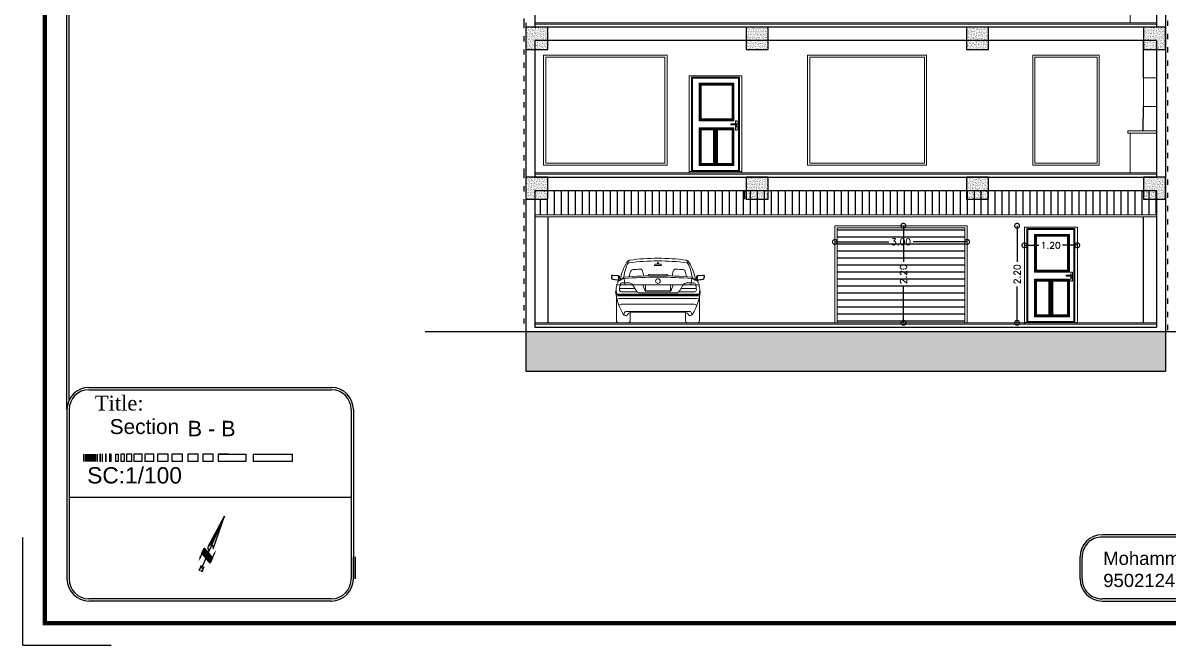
# Model space of a CAD drawing. Header units: metres. Extents: x -1655 to 449, y 40 to 361.
# Drawn here: x 276.13 to 302.12, y 40.48 to 54.58 of the extents above; entities that cross this region are included whole.
import ezdxf

# ---------------------------------------------------------------- set-up
doc = ezdxf.new("R2010")
doc.units = ezdxf.units.M
doc.header["$MEASUREMENT"] = 0
doc.linetypes.add('ACAD_ISO03W100', pattern=[30, 12, -18])
for name, color, linetype in [('2', 2, 'Continuous'), ('A-WALL', 7, 'Continuous'), ('rigidity', 3, 'Continuous')]:
    doc.layers.add(name, color=color, linetype=linetype)
doc.layers.add('Layer4', color=252, linetype='Continuous', lineweight=25)
doc.layers.add('Layer5', color=31, linetype='Continuous', lineweight=9)
doc.styles.add('DIMPLAN', font='romanc.shx', dxfattribs={"height": 0.15})
doc.styles.get("Standard").update_dxf_attribs({"font": 'arial.ttf'})
doc.dimstyles.new('DIMPLAN', dxfattribs={"dimtxt": 0.009, "dimasz": 0.219, "dimexe": 0.2, "dimexo": 0.2, "dimgap": 0.05, "dimtad": 0, "dimzin": 0, "dimdsep": 46, "dimtxsty": 'DIMPLAN', "dimblk1": 'DOTSMALL', "dimblk2": 'DOTSMALL', "dimsah": 1, "dimcen": 0, "dimse1": 1, "dimse2": 1, "dimclrd": 1, "dimclre": 1, "dimclrt": 2, "dimadec": 0, "dimazin": 0, "dimtfac": 0.909091, "dimtofl": 0, "dimtmove": 1, "dimatfit": 3, "dimldrblk": 'DOTSMALL', "dimfxl": 0.2, "dimtolj": 1, "dimtzin": 0, "dimarcsym": 0})

# ---------------------------------------------------------------- blocks, each defined once
blk = doc.blocks.new('wq')
at = {"layer": '2', "ltscale": 0.1}
for points in [[(2621.057, 1874.19, 1), (2621.103, 1874.19, 1)], [(2621.03, 1874.024, 1), (2620.963, 1874.024, 1)], [(2621.197, 1874.024, 1), (2621.129, 1874.024, 1)]]:
    blk.add_hatch(color=256, dxfattribs=at).paths.add_polyline_path(points)
at = {"color": 2}
for p, q in [((2620.912, 1875.476), (2621.08, 1877.492)), ((2621.032, 1876.919), (2621.005, 1875.628)), ((2621.036, 1875.638), (2621.056, 1877.207)), ((2621.08, 1877.492), (2621.055, 1875.644)), ((2621.248, 1875.476), (2621.08, 1877.492)), ((2620.966, 1875.6), (2620.977, 1876.265)), ((2620.945, 1875.879), (2620.945, 1875.56))]:
    blk.add_line(p, q, dxfattribs=at)
at = {"color": 3}
for p, q in [((2620.996, 1874.024), (2620.996, 1874.314)), ((2621.163, 1874.024), (2621.163, 1874.314))]:
    blk.add_line(p, q, dxfattribs=at)
at = {"color": 2}
blk.add_arc((2621.08, 1875.476), 0.168, 0, 270, dxfattribs=at)
at = {"layer": '2', "ltscale": 0.1}
blk.add_line((2621.08, 1874.19), (2621.08, 1877.492), dxfattribs=at)
at = {"layer": '2', "color": 4, "ltscale": 0.1}
for p, q in [((2620.744, 1875.308), (2621.416, 1874.972)), ((2620.744, 1874.972), (2620.744, 1875.308)), ((2620.795, 1875.282), (2620.744, 1875.231)), ((2620.81, 1875.274), (2620.744, 1875.208)), ((2620.826, 1875.266), (2620.744, 1875.184)), ((2620.842, 1875.259), (2620.744, 1875.16)), ((2620.858, 1875.251), (2620.744, 1875.136)), ((2620.874, 1875.243), (2620.744, 1875.113)), ((2620.89, 1875.235), (2620.744, 1875.089)), ((2620.905, 1875.227), (2620.744, 1875.065)), ((2620.921, 1875.219), (2620.744, 1875.041)), ((2620.937, 1875.211), (2620.744, 1875.018)), ((2620.953, 1875.203), (2620.744, 1874.994)), ((2621.416, 1874.636), (2620.744, 1874.972)), ((2620.744, 1874.972), (2620.744, 1874.636)), ((2620.969, 1875.195), (2620.745, 1874.971)), ((2620.985, 1875.187), (2620.761, 1874.963)), ((2621.001, 1875.179), (2620.777, 1874.955)), ((2621.016, 1875.171), (2620.792, 1874.947)), ((2621.032, 1875.164), (2620.808, 1874.94)), ((2621.048, 1875.156), (2620.824, 1874.932)), ((2621.064, 1875.148), (2620.84, 1874.924)), ((2621.08, 1875.14), (2620.856, 1874.916)), ((2621.096, 1875.132), (2620.872, 1874.908)), ((2621.111, 1875.124), (2620.887, 1874.9)), ((2621.127, 1875.116), (2620.903, 1874.892)), ((2621.143, 1875.108), (2620.919, 1874.884)), ((2621.159, 1875.1), (2620.935, 1874.876)), ((2621.175, 1875.092), (2620.951, 1874.868)), ((2621.191, 1875.084), (2620.967, 1874.86)), ((2621.206, 1875.076), (2620.982, 1874.852)), ((2621.222, 1875.068), (2620.998, 1874.844)), ((2621.238, 1875.061), (2621.014, 1874.837)), ((2621.254, 1875.053), (2621.03, 1874.829)), ((2621.27, 1875.045), (2621.046, 1874.821)), ((2621.286, 1875.037), (2621.062, 1874.813)), ((2621.301, 1875.029), (2621.077, 1874.805)), ((2621.08, 1875.14), (2621.08, 1875.14)), ((2621.08, 1875.14), (2621.08, 1874.804)), ((2621.317, 1875.021), (2621.093, 1874.797)), ((2621.333, 1875.013), (2621.109, 1874.789)), ((2621.349, 1875.005), (2621.125, 1874.781)), ((2621.365, 1874.997), (2621.141, 1874.773)), ((2621.381, 1874.989), (2621.157, 1874.765)), ((2621.397, 1874.981), (2621.173, 1874.757)), ((2621.412, 1874.973), (2621.188, 1874.749)), ((2621.416, 1874.953), (2621.204, 1874.742)), ((2621.416, 1874.929), (2621.22, 1874.734)), ((2621.416, 1874.905), (2621.236, 1874.726)), ((2621.416, 1874.882), (2621.252, 1874.718)), ((2621.416, 1874.858), (2621.268, 1874.71)), ((2621.416, 1874.834), (2621.283, 1874.702)), ((2621.416, 1874.972), (2621.416, 1875.308)), ((2621.416, 1874.972), (2621.416, 1874.636)), ((2621.416, 1874.81), (2621.299, 1874.694)), ((2621.416, 1874.787), (2621.315, 1874.686)), ((2621.416, 1874.763), (2621.331, 1874.678)), ((2621.416, 1874.739), (2621.347, 1874.67)), ((2621.416, 1874.715), (2621.363, 1874.662)), ((2621.416, 1874.692), (2621.378, 1874.654)), ((2621.416, 1874.668), (2621.394, 1874.647)), ((2621.416, 1874.644), (2621.41, 1874.639))]:
    blk.add_line(p, q, dxfattribs=at)
at = {"layer": '2', "color": 2, "ltscale": 0.1}
for p, q in [((2620.747, 1875.306), (2620.744, 1875.303)), ((2620.763, 1875.298), (2620.744, 1875.279)), ((2620.779, 1875.29), (2620.744, 1875.255))]:
    blk.add_line(p, q, dxfattribs=at)
at = {"layer": '2', "ltscale": 0.1}
for centre, radius in [((2621.08, 1874.19), 0.0231), ((2620.996, 1874.024), 0.0339), ((2621.163, 1874.024), 0.0339)]:
    blk.add_circle(centre, radius, dxfattribs=at)
at = {"layer": '2', "color": 4, "ltscale": 0.1}
for points in [[(2621.365, 1875.173), (2621.466, 1875.173), (2621.416, 1875.476)], [(2620.794, 1874.77), (2620.693, 1874.77), (2620.744, 1874.468)]]:
    blk.add_solid(points, dxfattribs=at)
blk = doc.blocks.new('kadr behi')
at = {"layer": 'Layer4'}
h = blk.add_hatch(dxfattribs=at)
h.set_pattern_fill('ANSI31', color=256, scale=0.003057, style=0)
h.set_pattern_definition([(45, (4632.100107, 792.904736), (-0.00686302831, 0.00686302831), [])])
h.paths.add_polyline_path([(5022.921, 1987.098), (5022.926, 1987.098), (5022.926, 1987.262), (5022.921, 1987.262)])
for p, q in [((5022.237, 1988.273), (5022.237, 2011.131)), ((5022.287, 1988.491), (5022.287, 2011.131)), ((5022.737, 1988.773), (5028.237, 1988.773)), ((5022.737, 1988.723), (5028.237, 1988.723)), ((5022.237, 1988.273), (5022.237, 1984.431)), ((5022.287, 1988.273), (5022.287, 1984.431)), ((5028.687, 1988.273), (5028.687, 1984.431)), ((5028.737, 1988.273), (5028.737, 1984.431)), ((5022.614, 1987.262), (5022.614, 1987.098)), ((5022.653, 1987.262), (5022.653, 1987.098)), ((5022.677, 1987.262), (5022.677, 1987.098)), ((5022.696, 1987.262), (5022.696, 1987.098)), ((5022.709, 1987.262), (5022.709, 1987.098)), ((5022.718, 1987.26), (5022.718, 1987.096)), ((5022.726, 1987.262), (5022.726, 1987.098)), ((5022.73, 1987.262), (5022.73, 1987.098)), ((5022.736, 1987.262), (5022.736, 1987.098)), ((5022.74, 1987.262), (5022.74, 1987.098)), ((5022.744, 1987.262), (5022.744, 1987.098)), ((5022.747, 1987.262), (5022.747, 1987.098)), ((5022.749, 1987.262), (5022.749, 1987.098)), ((5022.751, 1987.262), (5022.751, 1987.098)), ((5022.753, 1987.262), (5022.753, 1987.098)), ((5022.755, 1987.262), (5022.755, 1987.098)), ((5022.756, 1987.262), (5022.756, 1987.098)), ((5022.757, 1987.262), (5022.757, 1987.098)), ((5022.758, 1987.262), (5022.758, 1987.098)), ((5022.76, 1987.262), (5022.76, 1987.098)), ((5022.761, 1987.262), (5022.761, 1987.098)), ((5022.763, 1987.262), (5022.763, 1987.098)), ((5022.764, 1987.262), (5022.764, 1987.098)), ((5022.766, 1987.262), (5022.766, 1987.098)), ((5022.768, 1987.262), (5022.768, 1987.098)), ((5022.769, 1987.262), (5022.769, 1987.098)), ((5022.771, 1987.262), (5022.771, 1987.098)), ((5022.772, 1987.262), (5022.772, 1987.098)), ((5022.774, 1987.262), (5022.774, 1987.098)), ((5022.774, 1987.262), (5022.774, 1987.098)), ((5022.776, 1987.262), (5022.776, 1987.098)), ((5022.777, 1987.262), (5022.777, 1987.098)), ((5022.779, 1987.262), (5022.779, 1987.098)), ((5022.782, 1987.262), (5022.782, 1987.098)), ((5022.784, 1987.262), (5022.784, 1987.098)), ((5022.787, 1987.262), (5022.787, 1987.098)), ((5022.791, 1987.262), (5022.791, 1987.098)), ((5022.795, 1987.262), (5022.795, 1987.098)), ((5022.802, 1987.262), (5022.802, 1987.098)), ((5022.811, 1987.262), (5022.811, 1987.098)), ((5022.819, 1987.262), (5022.819, 1987.098)), ((5022.829, 1987.262), (5022.829, 1987.098)), ((5022.846, 1987.262), (5022.846, 1987.098)), ((5022.859, 1987.262), (5022.859, 1987.098)), ((5022.878, 1987.262), (5022.878, 1987.098)), ((5022.926, 1987.262), (5022.926, 1987.098)), ((5022.995, 1987.098), (5022.984, 1987.098)), ((5023.044, 1987.098), (5023.033, 1987.098)), ((5023.13, 1987.098), (5023.114, 1987.098)), ((5023.241, 1987.098), (5023.205, 1987.098)), ((5023.399, 1987.098), (5023.346, 1987.098)), ((5023.54, 1987.098), (5023.458, 1987.098)), ((5023.707, 1987.098), (5023.59, 1987.098)), ((5023.941, 1987.098), (5023.758, 1987.098)), ((5024.206, 1987.098), (5024.002, 1987.098)), ((5024.532, 1987.098), (5024.295, 1987.098)), ((5024.856, 1987.098), (5024.62, 1987.098)), ((5025.218, 1987.098), (5024.982, 1987.098)), ((5025.558, 1987.098), (5025.321, 1987.098)), ((5025.558, 1987.098), (5025.558, 1987.262)), ((5025.668, 1987.262), (5026.294, 1987.262)), ((5026.294, 1987.098), (5025.668, 1987.098)), ((5026.202, 1987.262), (5026.294, 1987.262)), ((5026.294, 1987.262), (5026.294, 1987.098)), ((5026.459, 1987.262), (5027.353, 1987.262)), ((5026.459, 1987.262), (5027.353, 1987.262)), ((5026.459, 1987.262), (5026.459, 1987.098)), ((5027.353, 1987.098), (5026.459, 1987.098)), ((5027.353, 1987.098), (5027.353, 1987.262)), ((5028.687, 1986.282), (5022.287, 1986.282)), ((5021.237, 1982.931), (5021.237, 1985.369)), ((5049.728, 1985.431), (5045.727, 1985.431)), ((5049.741, 1985.381), (5045.727, 1985.381)), ((5028.737, 1984.431), (5028.737, 1984.931)), ((5028.787, 1984.431), (5028.787, 1984.931)), ((5045.227, 1984.431), (5045.227, 1984.931)), ((5045.277, 1984.441), (5045.277, 1984.921)), ((5028.237, 1983.981), (5022.737, 1983.981)), ((5049.741, 1983.981), (5045.727, 1983.981)), ((5028.237, 1983.931), (5022.737, 1983.931)), ((5045.727, 1983.931), (5050.499, 1983.931)), ((5021.237, 1982.931), (5023.237, 1982.931))]:
    blk.add_line(p, q, dxfattribs=at)
at = {"layer": 'Layer4', "const_width": 0.1}
blk.add_lwpolyline([(5021.737, 2012.131), (5062.737, 2012.131), (5062.737, 1983.431), (5021.737, 1983.431)], close=True, dxfattribs=at)
at = {"layer": 'Layer4'}
blk.add_lwpolyline([(5022.926, 1987.262), (5022.921, 1987.262), (5022.921, 1987.098), (5022.926, 1987.098)], close=True, dxfattribs=at)
for points in [[(5022.995, 1987.098), (5022.995, 1987.262), (5022.984, 1987.262), (5022.984, 1987.098)], [(5023.044, 1987.098), (5023.044, 1987.262), (5023.033, 1987.262), (5023.033, 1987.098)], [(5023.13, 1987.098), (5023.13, 1987.262), (5023.114, 1987.262), (5023.114, 1987.098)], [(5023.241, 1987.098), (5023.241, 1987.262), (5023.205, 1987.262), (5023.205, 1987.098)], [(5023.346, 1987.098), (5023.346, 1987.262), (5023.399, 1987.262), (5023.399, 1987.098)], [(5023.54, 1987.098), (5023.54, 1987.262), (5023.458, 1987.262), (5023.458, 1987.098)], [(5023.707, 1987.098), (5023.707, 1987.262), (5023.59, 1987.262), (5023.59, 1987.098)], [(5023.941, 1987.098), (5023.941, 1987.262), (5023.758, 1987.262), (5023.758, 1987.098)], [(5024.206, 1987.098), (5024.206, 1987.262), (5024.002, 1987.262), (5024.002, 1987.098)], [(5024.532, 1987.098), (5024.532, 1987.262), (5024.295, 1987.262), (5024.295, 1987.098)], [(5024.856, 1987.098), (5024.856, 1987.262), (5024.62, 1987.262), (5024.62, 1987.098)], [(5025.218, 1987.098), (5025.218, 1987.262), (5024.982, 1987.262), (5024.982, 1987.098)], [(5025.558, 1987.262), (5025.321, 1987.262), (5025.321, 1987.098)], [(5025.904, 1987.262), (5025.668, 1987.262), (5025.668, 1987.098)]]:
    blk.add_lwpolyline(points, dxfattribs=at)
for centre, radius, start, end in [((5022.737, 1988.273), 0.5, 90, 180), ((5022.737, 1988.273), 0.45, 90, 180), ((5028.237, 1988.273), 0.5, 0, 90), ((5028.237, 1988.273), 0.45, 0, 90), ((5028.237, 1988.273), 0.45, 0, 90), ((5045.727, 1984.931), 0.5, 90, 180), ((5045.72, 1984.938), 0.443, 89.1099, 182.1493), ((5022.737, 1984.431), 0.5, 180, 270), ((5022.737, 1984.431), 0.45, 180, 270), ((5028.237, 1984.431), 0.5, 270, 0), ((5028.237, 1984.431), 0.45, 270, 0), ((5045.727, 1984.431), 0.5, 180, 270), ((5045.72, 1984.425), 0.443, 177.8507, 270.8901)]:
    blk.add_arc(centre, radius, start, end, dxfattribs=at)
at = {"xscale": 0.3868790831738694, "yscale": 0.3868790831738694, "zscale": 0.3868790831738694, "rotation": 336.4714519513668}
blk.add_blockref('wq', (3806.106, 1724.692), dxfattribs=at)
at = {"insert": (5045.754, 1985.048), "char_height": 0.3, "width": 5.8672, "attachment_point": 1}
blk.add_mtext('Mohammad Barzegar\\P950212402', dxfattribs=at)
at = {"layer": 'Layer4'}
blk.add_text('SC:1/100', height=0.3691, dxfattribs=at).set_placement((5022.696, 1986.597))
at = {"layer": 'Layer4', "insert": (5022.869, 1988.589), "char_height": 0.33835, "width": 11.58883, "attachment_point": 1}
blk.add_mtext('\\pxql;{\\fTimes New Roman|b0|i0|c0|p18;Title:}', dxfattribs=at)
blk = doc.blocks.new('500')
at = {"layer": 'A-WALL', "ltscale": 0.1}
h = blk.add_hatch(dxfattribs=at)
h.set_pattern_fill('AR-SAND', color=251, scale=0.001, angle=45)
h.set_pattern_definition([(82.5, (2066.168173, -109.763723), (-0.03573813487, 0.0334753489), [0, -0.038608, 0, -0.04318, 0, -0.041275]), (52.5, (2066.168173, -109.76372), (-0.0189010928, 0.0824732851), [0, -0.020828, 0, -0.034798, 0, -0.013335]), (12.5, (2066.14608, -109.785815), (0.0558299826, 0.0560332312), [0, -0.0127, 0, -0.04572, 0, -0.05969]), (2.5, (2066.14608, -109.785815), (0.0382281109, 0.0697550782), [0, -0.00635, 0, -0.029972, 0, -0.03429])])
h.paths.add_polyline_path([(6632.69, 1779.943), (6632.19, 1779.943), (6632.19, 1779.443), (6632.69, 1779.443)])
at = {"ltscale": 0.1}
blk.add_lwpolyline([(6632.19, 1779.943), (6632.69, 1779.943), (6632.69, 1779.443), (6632.19, 1779.443), (6632.19, 1779.943)], dxfattribs=at)
blk = doc.blocks.new('ACAR')
for p, q in [((-0.072, 1.086), (-0.077, 1.071)), ((-0.068, 1.059), (0, 1.059)), ((-0.021, 1.093), (-0.067, 1.09)), ((-0.007, 1.127), (-0.009, 1.104)), ((0.068, 1.059), (0, 1.059)), ((0.007, 1.127), (0.009, 1.104)), ((0.021, 1.093), (0.067, 1.09)), ((0.072, 1.086), (0.077, 1.071)), ((-1.047, 0.812), (-1.042, 0.773)), ((-0.909, 0.827), (-1.026, 0.834)), ((-0.892, 0.752), (-0.895, 0.813)), ((-0.776, 0.794), (-0.767, 0.767)), ((-0.774, 0.803), (-0.772, 0.802)), ((-0.323, 0.823), (-0.349, 0.938)), ((-0.209, 0.849), (-0.222, 0.826)), ((0, 0.867), (-0.193, 0.86)), ((0, 0.867), (0.193, 0.86)), ((0.209, 0.849), (0.222, 0.826)), ((0.323, 0.823), (0.349, 0.938)), ((0.776, 0.794), (0.767, 0.767)), ((0.774, 0.803), (0.772, 0.802)), ((0.892, 0.752), (0.895, 0.813)), ((0.909, 0.827), (1.026, 0.834)), ((1.047, 0.812), (1.042, 0.773)), ((-1.026, 0.755), (-0.909, 0.737)), ((-0.933, 0.616), (-0.937, 0.616)), ((-0.521, 0.537), (-0.872, 0.537)), ((0, 0.62), (-0.857, 0.62)), ((-0.674, 0.671), (-0.813, 0.671)), ((-0.767, 0.767), (-0.749, 0.62)), ((-0.496, 0.496), (-0.568, 0.612)), ((-0.299, 0.492), (-0.345, 0.62)), ((-0.285, 0.502), (-0.285, 0.62)), ((0, 0.62), (0.857, 0.62)), ((0.285, 0.502), (0.285, 0.62)), ((0.299, 0.492), (0.345, 0.62)), ((0.496, 0.496), (0.568, 0.612)), ((0.521, 0.537), (0.872, 0.537)), ((0.674, 0.671), (0.813, 0.671)), ((0.767, 0.767), (0.749, 0.62)), ((1.026, 0.755), (0.909, 0.737)), ((0.933, 0.616), (0.937, 0.616)), ((-0.92, 0.407), (-0.952, 0.401)), ((-0.896, 0.395), (-0.949, 0.385)), ((-0.902, 0.375), (-0.945, 0.366)), ((-0.941, -0.187), (-0.941, 0.346)), ((-0.879, 0.312), (-0.93, 0.299)), ((0, 0.408), (-0.909, 0.408)), ((0, 0.395), (-0.896, 0.395)), ((0, 0.376), (-0.889, 0.376)), ((0, 0.314), (-0.863, 0.314)), ((-0.474, 0.465), (-0.829, 0.465)), ((0, 0.439), (-0.409, 0.439)), ((0, 0.489), (-0.272, 0.489)), ((0, 0.476), (-0.271, 0.476)), ((0, 0.489), (0.272, 0.489)), ((0, 0.476), (0.271, 0.476)), ((0, 0.439), (0.409, 0.439)), ((0, 0.408), (0.909, 0.408)), ((0, 0.395), (0.896, 0.395)), ((0, 0.376), (0.889, 0.376)), ((0, 0.314), (0.863, 0.314)), ((0.474, 0.465), (0.829, 0.465)), ((0.879, 0.312), (0.93, 0.299)), ((0.896, 0.395), (0.949, 0.385)), ((0.902, 0.375), (0.945, 0.366)), ((0.92, 0.407), (0.952, 0.401)), ((0.941, -0.187), (0.941, 0.346)), ((-0.825, 0.184), (-0.886, 0.161)), ((0, 0.188), (-0.802, 0.188)), ((0, 0.018), (-0.728, 0.018)), ((0, 0), (-0.611, 0)), ((0, 0.188), (0.802, 0.188)), ((0, 0.018), (0.728, 0.018)), ((0, 0), (0.611, 0)), ((0.825, 0.184), (0.886, 0.161)), ((-0.891, -0.238), (-0.677, -0.238)), ((-0.777, -0.054), (-0.757, -0.002)), ((-0.627, -0.187), (-0.627, -0.002)), ((0.627, -0.187), (0.627, -0.002)), ((0.891, -0.238), (0.677, -0.238)), ((0.777, -0.054), (0.757, -0.002))]:
    blk.add_line(p, q)
for points in [[(-0.902, 0.837), (-1.025, 0.844, 0.464713), (-1.057, 0.811), (-1.052, 0.772, 0.336914), (-1.027, 0.746), (-0.881, 0.722)], [(0.902, 0.837), (1.025, 0.844, -0.464713), (1.057, 0.811), (1.052, 0.772, -0.336914), (1.027, 0.746), (0.881, 0.722)]]:
    blk.add_lwpolyline(points, format="xyb")
for centre, radius, start, end in [((0.25, 0.547), 1.122, 148.2567, 170.3602), ((0.532, 0.586), 1.325, 153.1256, 170.9416), ((-0.598, 1.07), 0.125, 114.2727, 147.9429), ((-0.646, 1.069), 0.0517, 95.3452, 165.4082), ((-0.616, 1.059), 0.125, 98.2803, 107.1446), ((-0.052, -2.876), 4.041, 89.2666, 98.5259), ((-0.052, -2.816), 4.041, 89.2666, 98.2803), ((-0.068, 1.068), 0.00941, 162.4632, 270), ((-0.066, 1.084), 0.00627, 100.9466, 162.4632), ((-0.021, 1.105), 0.0125, 272.7001, 355.9646), ((0, 1.127), 0.00717, 90, 178.4777), ((0.052, -2.816), 4.041, 81.7197, 90.7334), ((0.052, -2.876), 4.041, 81.4741, 90.7334), ((0, 1.127), 0.00717, 1.5223, 90), ((0.021, 1.105), 0.0125, 184.0354, 267.2999), ((0.066, 1.084), 0.00627, 17.5368, 79.0534), ((0.068, 1.068), 0.00941, 270, 17.5368), ((0.616, 1.059), 0.125, 72.8554, 81.7197), ((-0.532, 0.586), 1.325, 9.0584, 26.8744), ((0.598, 1.07), 0.125, 32.0571, 65.7273), ((0.646, 1.069), 0.0517, 14.5918, 84.6548), ((-0.272, 0.538), 1.145, 9.8678, 31.5153), ((-1.027, 0.814), 0.02, 86.8302, 186.4624), ((-0.91, 0.812), 0.015, 2.571, 86.4627), ((-0.904, 0.807), 0.03, 357.8689, 86.4627), ((-1.028, 1.064), 0.372, 297.4849, 311.7816), ((-0.788, 0.796), 0.0125, 311.7816, 350.2116), ((-0.009, -8.903), 9.7, 89.9496, 94.5292), ((-0.764, 0.811), 0.0125, 231.1355, 274.4634), ((-0.009, -8.872), 9.7, 89.9496, 94.4634), ((0.481, 0.599), 1.148, 163.0809, 169.5558), ((-0.569, 0.919), 0.0502, 93.3321, 163.0809), ((-0.009, -8.715), 9.7, 92.3114, 93.3321), ((-0.398, 0.927), 0.0502, 12.7137, 92.3114), ((-0.193, 0.841), 0.0188, 92.1733, 152.6842), ((0.009, -8.872), 9.7, 85.5366, 90.0504), ((0.009, -8.903), 9.7, 85.4708, 90.0504), ((0.193, 0.841), 0.0188, 27.3158, 87.8267), ((0.398, 0.927), 0.0502, 87.6886, 167.2863), ((0.009, -8.715), 9.7, 86.6679, 87.6886), ((0.569, 0.919), 0.0502, 16.9191, 86.6679), ((-0.481, 0.599), 1.148, 10.4442, 16.9191), ((0.764, 0.811), 0.0125, 265.5366, 308.8645), ((0.788, 0.796), 0.0125, 189.7884, 228.2184), ((1.028, 1.064), 0.372, 228.2184, 242.5151), ((0.904, 0.807), 0.03, 93.5373, 182.1311), ((0.91, 0.812), 0.015, 93.5373, 177.429), ((1.027, 0.814), 0.02, 353.5376, 93.1698), ((-1.023, 0.775), 0.02, 186.4624, 260.9399), ((-0.499, 0.498), 0.449, 164.7778, 180.9566), ((-0.781, 0.596), 0.158, 118.5134, 172.665), ((-0.875, 0.209), 0.411, 87.3844, 98.0458), ((-0.907, 0.752), 0.015, 260.9399, 2.571), ((-0.882, 0.712), 0.01, 56.7449, 80.9399), ((-0.424, 0.498), 0.449, 160.8185, 178.5407), ((-0.813, 0.633), 0.0376, 90, 160.8185), ((-0.772, 0.735), 0.0314, 94.5292, 103.4183), ((-0.674, 0.546), 0.125, 31.9122, 90), ((0, 0.708), 0.0521, 90, 270), ((0, 0.708), 0.0521, 270, 90), ((0.674, 0.546), 0.125, 90, 148.0878), ((0.772, 0.735), 0.0314, 76.5817, 85.4708), ((0.813, 0.633), 0.0376, 19.1815, 90), ((0.424, 0.498), 0.449, 1.4593, 19.1815), ((0.781, 0.596), 0.158, 7.335, 61.4866), ((0.875, 0.209), 0.411, 81.9542, 92.6156), ((0.882, 0.712), 0.01, 99.0601, 123.2551), ((0.907, 0.752), 0.015, 177.429, 279.0601), ((0.499, 0.498), 0.449, 359.0434, 15.2222), ((1.023, 0.775), 0.02, 279.0601, 353.5376), ((-0.926, 0.464), 0.0351, 130.2778, 186.0921), ((0.354, 0.631), 1.326, 187.3981, 210.552), ((-0.509, 0.534), 0.441, 185.5666, 196.9837), ((-0.909, 0.345), 0.0627, 90, 99.9837), ((-0.889, 0.314), 0.0627, 90, 101.5164), ((-0.863, 0.251), 0.0627, 90, 104.521), ((-0.829, 0.509), 0.0439, 178.5407, 270), ((-0.409, 0.533), 0.0941, 203.0649, 270), ((-0.271, 0.507), 0.0314, 208.5068, 270), ((-0.272, 0.502), 0.0125, 180, 270), ((0.271, 0.507), 0.0314, 270, 331.4932), ((0.272, 0.502), 0.0125, 270, 360), ((0.409, 0.533), 0.0941, 270, 336.9351), ((-0.354, 0.631), 1.326, 329.448, 352.6019), ((0.829, 0.509), 0.0439, 270, 1.4593), ((0.863, 0.251), 0.0627, 75.479, 90), ((0.889, 0.314), 0.0627, 78.4836, 90), ((0.909, 0.345), 0.0627, 80.0163, 90), ((0.509, 0.534), 0.441, 343.0163, 354.4334), ((0.926, 0.464), 0.0351, 353.9079, 49.7222), ((-0.802, 0.125), 0.0627, 90, 110.7649), ((-0.728, -0.014), 0.0314, 90, 158.4736), ((-0.611, -0.063), 0.0627, 90, 123.3828), ((0.611, -0.063), 0.0627, 56.6172, 90), ((0.728, -0.014), 0.0314, 21.5264, 90), ((0.802, 0.125), 0.0627, 69.2351, 90), ((-0.891, -0.187), 0.0502, 180, 270), ((-0.761, -0.027), 0.0314, 210.552, 238.517), ((-0.685, 0.097), 0.177, 238.517, 260.417), ((-0.713, -0.065), 0.0125, 264.2413, 338.0108), ((-0.547, -0.16), 0.179, 123.3828, 149.7296), ((-0.677, -0.187), 0.0502, 270, 0), ((0.677, -0.187), 0.0502, 180, 270), ((0.547, -0.16), 0.179, 30.2704, 56.6172), ((0.713, -0.065), 0.0125, 201.9892, 275.7587), ((0.685, 0.097), 0.177, 279.583, 301.483), ((0.761, -0.027), 0.0314, 301.483, 329.448), ((0.891, -0.187), 0.0502, 270, 0)]:
    blk.add_arc(centre, radius, start, end)
for points in [[(-0.858, 0.734), (-0.876, 0.742), (-0.875, 0.774), (-0.874, 0.806)], [(0.858, 0.734), (0.876, 0.742), (0.875, 0.774), (0.874, 0.806)]]:
    blk.add_open_spline(points, degree=3)
for points in [[(-0.856, 0.734), (-0.85, 0.732), (-0.836, 0.728), (-0.818, 0.756), (-0.795, 0.762), (-0.779, 0.766)], [(0.856, 0.734), (0.85, 0.732), (0.836, 0.728), (0.818, 0.756), (0.795, 0.762), (0.779, 0.766)]]:
    blk.add_open_spline(points, degree=3, knots=[0, 0, 0, 0, 0.0285739, 0.0606288, 0.1378858, 0.1378858, 0.1378858, 0.1378858])
blk = doc.blocks.new('_DOTSMALL')
at = {"color": 0, "linetype": 'ByBlock', "const_width": 0.5}
blk.add_lwpolyline([(-0.0625, 0, 1), (0.0625, 0, 1)], format="xyb", close=True, dxfattribs=at)
blk = doc.blocks.new('*D103')
at = {"color": 1, "lineweight": -2, "ltscale": 0.1, "transparency": 16777216}
for p, q in [((296.114, 49.985), (296.114, 49.163)), ((296.114, 47.785), (296.114, 48.606))]:
    blk.add_line(p, q, dxfattribs=at)
at = {"layer": 'DEFPOINTS', "color": 0, "ltscale": 0.1, "transparency": 16777216}
for p in [(296.059, 49.985), (296.059, 47.785), (296.114, 47.785)]:
    blk.add_point(p, dxfattribs=at)
at = {"color": 1, "lineweight": -2, "ltscale": 0.1, "transparency": 16777216, "xscale": 0.2189999999999999, "yscale": 0.2189999999999999, "zscale": 0.2189999999999999}
for p, rotation in [((296.114, 49.985), 90), ((296.114, 47.785), 270)]:
    blk.add_blockref('_DOTSMALL', p, dxfattribs=dict(at, rotation=rotation))
at = {"color": 2, "ltscale": 0.1, "transparency": 16777216, "insert": (296.114, 48.885), "char_height": 0.15, "attachment_point": 5, "rotation": 90, "style": 'DIMPLAN'}
blk.add_mtext('\\A1;2.20', dxfattribs=at)
blk = doc.blocks.new('*D104')
at = {"color": 1, "lineweight": -2, "ltscale": 0.1, "transparency": 16777216}
for p, q in [((294.559, 49.618), (295.781, 49.618)), ((297.559, 49.618), (296.338, 49.618))]:
    blk.add_line(p, q, dxfattribs=at)
at = {"layer": 'DEFPOINTS', "color": 0, "ltscale": 0.1, "transparency": 16777216}
for p in [(294.559, 49.985), (297.559, 49.985), (294.559, 49.618)]:
    blk.add_point(p, dxfattribs=at)
at = {"color": 1, "lineweight": -2, "ltscale": 0.1, "transparency": 16777216, "xscale": 0.2189999999999999, "yscale": 0.2189999999999999, "zscale": 0.2189999999999999, "rotation": 180}
blk.add_blockref('_DOTSMALL', (294.559, 49.618), dxfattribs=at)
at = {"color": 1, "lineweight": -2, "ltscale": 0.1, "transparency": 16777216, "xscale": 0.2189999999999999, "yscale": 0.2189999999999999, "zscale": 0.2189999999999999}
blk.add_blockref('_DOTSMALL', (297.559, 49.618), dxfattribs=at)
at = {"color": 2, "ltscale": 0.1, "transparency": 16777216, "insert": (296.059, 49.618), "char_height": 0.15, "attachment_point": 5, "style": 'DIMPLAN'}
blk.add_mtext('\\A1;3.00', dxfattribs=at)
blk = doc.blocks.new('*D105')
at = {"color": 1, "lineweight": -2, "ltscale": 0.1, "transparency": 16777216}
for p, q in [((298.859, 49.541), (299.191, 49.541)), ((300.059, 49.541), (299.727, 49.541))]:
    blk.add_line(p, q, dxfattribs=at)
at = {"layer": 'DEFPOINTS', "color": 0, "ltscale": 0.1, "transparency": 16777216}
for p in [(298.859, 49.985), (300.059, 49.985), (298.859, 49.541)]:
    blk.add_point(p, dxfattribs=at)
at = {"color": 1, "lineweight": -2, "ltscale": 0.1, "transparency": 16777216, "xscale": 0.2189999999999999, "yscale": 0.2189999999999999, "zscale": 0.2189999999999999, "rotation": 180}
blk.add_blockref('_DOTSMALL', (298.859, 49.541), dxfattribs=at)
at = {"color": 1, "lineweight": -2, "ltscale": 0.1, "transparency": 16777216, "xscale": 0.2189999999999999, "yscale": 0.2189999999999999, "zscale": 0.2189999999999999}
blk.add_blockref('_DOTSMALL', (300.059, 49.541), dxfattribs=at)
at = {"color": 2, "ltscale": 0.1, "transparency": 16777216, "insert": (299.459, 49.541), "char_height": 0.15, "attachment_point": 5, "style": 'DIMPLAN'}
blk.add_mtext('\\A1;1.20', dxfattribs=at)
blk = doc.blocks.new('*D106')
at = {"color": 1, "lineweight": -2, "ltscale": 0.1, "transparency": 16777216}
for p, q in [((298.694, 49.985), (298.694, 49.163)), ((298.694, 47.785), (298.694, 48.606))]:
    blk.add_line(p, q, dxfattribs=at)
at = {"layer": 'DEFPOINTS', "color": 0, "ltscale": 0.1, "transparency": 16777216}
for p in [(298.859, 49.985), (298.694, 47.785), (298.859, 47.785)]:
    blk.add_point(p, dxfattribs=at)
at = {"color": 1, "lineweight": -2, "ltscale": 0.1, "transparency": 16777216, "xscale": 0.2189999999999999, "yscale": 0.2189999999999999, "zscale": 0.2189999999999999}
for p, rotation in [((298.694, 49.985), 90), ((298.694, 47.785), 270)]:
    blk.add_blockref('_DOTSMALL', p, dxfattribs=dict(at, rotation=rotation))
at = {"color": 2, "ltscale": 0.1, "transparency": 16777216, "insert": (298.694, 48.885), "char_height": 0.15, "attachment_point": 5, "rotation": 90, "style": 'DIMPLAN'}
blk.add_mtext('\\A1;2.20', dxfattribs=at)
blk = doc.blocks.new('120')
at = {"layer": 'Layer5'}
for p, q in [((6646.005, 1789.043), (6644.805, 1789.043)), ((6644.805, 1786.843), (6644.805, 1789.043)), ((6646.005, 1789.043), (6646.005, 1786.843)), ((6646.005, 1789.043), (6646.005, 1786.876)), ((6644.86, 1786.876), (6644.86, 1789.01)), ((6644.86, 1789.01), (6645.95, 1789.01)), ((6644.882, 1788.988), (6644.882, 1786.898)), ((6645.928, 1788.988), (6644.882, 1788.988)), ((6645.035, 1788.023), (6645.035, 1788.877)), ((6645.035, 1788.877), (6645.079, 1788.833)), ((6645.035, 1788.877), (6645.824, 1788.877)), ((6645.057, 1788.045), (6645.057, 1788.855)), ((6645.057, 1788.855), (6645.802, 1788.855)), ((6645.079, 1788.067), (6645.079, 1788.833)), ((6645.079, 1788.833), (6645.78, 1788.833)), ((6645.824, 1788.877), (6645.78, 1788.833)), ((6645.78, 1788.833), (6645.78, 1788.067)), ((6645.802, 1788.855), (6645.802, 1788.045)), ((6645.824, 1788.877), (6645.824, 1788.023)), ((6645.928, 1786.898), (6645.928, 1788.988)), ((6645.95, 1789.01), (6645.95, 1786.898)), ((6645.079, 1788.067), (6645.035, 1788.023)), ((6645.824, 1788.023), (6645.035, 1788.023)), ((6645.802, 1788.045), (6645.057, 1788.045)), ((6645.78, 1788.067), (6645.079, 1788.067)), ((6645.78, 1788.067), (6645.824, 1788.023)), ((6645.859, 1788.022), (6645.898, 1788.022)), ((6645.859, 1788.022), (6645.859, 1787.952)), ((6645.898, 1788.022), (6645.898, 1787.813)), ((6645.035, 1787.863), (6645.035, 1787.009)), ((6645.405, 1787.863), (6645.035, 1787.863)), ((6645.079, 1787.819), (6645.035, 1787.863)), ((6645.057, 1787.841), (6645.057, 1787.031)), ((6645.383, 1787.841), (6645.057, 1787.841)), ((6645.079, 1787.819), (6645.079, 1787.053)), ((6645.361, 1787.819), (6645.079, 1787.819)), ((6645.361, 1787.819), (6645.405, 1787.863)), ((6645.361, 1787.053), (6645.361, 1787.819)), ((6645.383, 1787.031), (6645.383, 1787.841)), ((6645.405, 1787.009), (6645.405, 1787.863)), ((6645.405, 1787.863), (6645.405, 1787.009)), ((6645.824, 1787.863), (6645.405, 1787.863)), ((6645.449, 1787.819), (6645.405, 1787.863)), ((6645.427, 1787.841), (6645.427, 1787.031)), ((6645.802, 1787.841), (6645.427, 1787.841)), ((6645.449, 1787.819), (6645.449, 1787.053)), ((6645.78, 1787.819), (6645.449, 1787.819)), ((6645.754, 1787.937), (6645.754, 1787.946)), ((6645.76, 1787.952), (6645.879, 1787.952)), ((6645.879, 1787.931), (6645.76, 1787.931)), ((6645.78, 1787.819), (6645.824, 1787.863)), ((6645.78, 1787.053), (6645.78, 1787.819)), ((6645.802, 1787.031), (6645.802, 1787.841)), ((6645.824, 1787.009), (6645.824, 1787.863)), ((6645.859, 1787.931), (6645.859, 1787.813)), ((6645.859, 1787.813), (6645.898, 1787.813)), ((6645.035, 1787.009), (6645.079, 1787.053)), ((6645.035, 1787.009), (6645.405, 1787.009)), ((6645.057, 1787.031), (6645.383, 1787.031)), ((6645.079, 1787.053), (6645.361, 1787.053)), ((6645.405, 1787.009), (6645.361, 1787.053)), ((6645.405, 1787.009), (6645.449, 1787.053)), ((6645.405, 1787.009), (6645.824, 1787.009)), ((6645.427, 1787.031), (6645.802, 1787.031)), ((6645.449, 1787.053), (6645.78, 1787.053)), ((6645.824, 1787.009), (6645.78, 1787.053)), ((6646.005, 1786.876), (6644.805, 1786.876)), ((6645.95, 1786.898), (6644.882, 1786.898))]:
    blk.add_line(p, q, dxfattribs=at)
blk.add_circle((6645.879, 1787.942), 0.0108, dxfattribs=at)
for centre, radius, start, end in [((6645.76, 1787.946), 0.0066, 90, 180), ((6645.76, 1787.937), 0.0066, 180, 270), ((6645.876, 1787.891), 0.00486, 103.064, 75.2043), ((6645.876, 1787.898), 0.00328, 290.0359, 248.2323)]:
    blk.add_arc(centre, radius, start, end, dxfattribs=at)

msp = doc.modelspace()

# ---------------------------------------------------------------- hatches: boundary and pattern name
at = {"ltscale": 0.1}
h = msp.add_hatch(dxfattribs=at)
h.set_pattern_fill('ANSI31', color=252, scale=0.05, angle=45)
h.set_pattern_definition([(90, (-4169.97706, -1908.85555), (-0.15875, 3e-17), [])])
h.paths.add_polyline_path([(292.709, 50.785), (292.709, 50.235), (287.748, 50.235), (287.748, 50.585), (288.048, 50.585), (288.048, 50.785)])
edge = h.paths.add_edge_path()
edge.add_line((301.859, 50.585), (301.859, 50.235))
edge.add_line((301.859, 50.235), (292.709, 50.235))
edge.add_line((292.709, 50.235), (292.709, 50.785))
edge.add_line((292.709, 50.785), (301.859, 50.785))
edge.add_line((301.859, 50.785), (301.859, 50.585))
h = msp.add_hatch(dxfattribs=at)
h.set_pattern_fill('ANSI31', color=252, scale=0.05, angle=315)
h.set_pattern_definition([(0, (264.89877, 49.73469), (6e-17, 0.15875), [])])
h.paths.add_polyline_path([(297.509, 47.785), (294.609, 47.785), (294.609, 49.935), (297.509, 49.935)])
at = {"layer": 'rigidity', "true_color": 0x939598}
h = msp.add_hatch(dxfattribs=at)
h.set_pattern_fill('AR-CONC', color=252, scale=0.05)
h.set_pattern_definition([(50, (0, 0), (0.3586301, -0.03137607), [0.0375, -0.4125]), (355, (0, 0), (-0.06937567, 0.37609607), [0.03, -0.33]), (100.45144, (0.0299, -0.0026), (0.28925442, 0.34472), [0.0318701, -0.35057106]), (46.1842, (0, 0.1), (0.53362067, -0.08275964), [0.05625, -0.61875]), (96.63564, (0.04447, 0.0931), (0.467331, 0.4870593), [0.0478052, -0.5258569]), (351.18416, (0, 0.1), (0.467331, 0.4870593), [0.045, -0.495]), (21, (0.05, 0.075), (0.29845353, -0.20130945), [0.0375, -0.4125]), (326, (0.05, 0.075), (0.12165767, 0.36257502), [0.03, -0.33]), (71.45144, (0.07487, 0.05822), (0.4201112, 0.16126558), [0.0318701, -0.35057106]), (37.5, (0, 0), (0.00607993, 0.166446927), [0, -0.326, 0, -0.335, 0, -0.33125]), (7.5, (0, 0), (0.13153477, 0.19720586), [0, -0.191, 0, -0.3185, 0, -0.12625]), (327.5, (-0.1115, 0), (0.26691122, -0.011277436), [0, -0.125, 0, -0.39, 0, -0.5175]), (317.5, (-0.1615, 0), (0.29159308, 0.0500525), [0, -0.1625, 0, -0.259, 0, -0.3675])])
h.paths.add_polyline_path([(302.059, 47.585), (287.548, 47.585), (287.548, 46.685), (300.959, 46.685), (302.059, 46.685)])

# ---------------------------------------------------------------- linework, layer by layer
at = {"color": 64, "linetype": 'ACAD_ISO03W100', "ltscale": 0.01}
for p, q in [((302.109, 62.435), (302.109, 47.585)), ((287.498, 57.985), (287.498, 54.585)), ((287.498, 54.585), (287.498, 51.185)), ((287.498, 51.185), (287.498, 47.585))]:
    msp.add_line(p, q, dxfattribs=at)
at = {"ltscale": 0.1}
for p, q in [((302.059, 57.985), (302.059, 54.585)), ((287.748, 57.585), (287.748, 54.485)), ((301.859, 57.585), (301.859, 54.485)), ((287.548, 54.585), (287.548, 51.185)), ((302.059, 54.585), (302.059, 51.185)), ((301.859, 54.485), (287.548, 54.485)), ((301.859, 54.185), (287.748, 54.185)), ((287.748, 54.185), (287.748, 51.085)), ((301.859, 54.185), (301.859, 51.085)), ((287.548, 51.185), (287.548, 47.585)), ((287.748, 51.085), (301.859, 51.085)), ((302.059, 51.185), (302.059, 47.585)), ((287.748, 50.785), (301.859, 50.785)), ((287.748, 50.785), (287.748, 47.685)), ((301.859, 50.785), (301.859, 47.685)), ((285.261, 47.585), (303.891, 47.585)), ((287.548, 47.585), (287.548, 46.685)), ((287.748, 47.685), (301.859, 47.685)), ((302.059, 47.585), (302.059, 46.685)), ((287.548, 46.685), (300.959, 46.685)), ((300.959, 46.684), (302.059, 46.685))]:
    msp.add_line(p, q, dxfattribs=at)
at = {"layer": 'Layer4'}
for p, q in [((301.56, 53.336), (301.56, 54.185)), ((301.555, 52.136), (301.56, 52.686)), ((292.509, 50.785), (292.509, 50.585)), ((288.048, 50.185), (288.048, 47.785)), ((301.559, 50.185), (301.559, 47.785))]:
    msp.add_line(p, q, dxfattribs=at)
at = {"layer": 'Layer5'}
for p, q in [((301.257, 55.479), (301.257, 54.579)), ((301.859, 54.585), (287.748, 54.585)), ((301.859, 54.555), (287.748, 54.555)), ((290.752, 53.856), (287.948, 53.856)), ((287.948, 53.856), (287.948, 51.356)), ((290.752, 53.856), (290.752, 51.356)), ((293.939, 53.856), (293.939, 51.356)), ((296.641, 53.856), (293.939, 53.856)), ((293.989, 53.806), (293.989, 51.406)), ((296.596, 53.806), (293.989, 53.806)), ((296.596, 53.806), (296.596, 51.406)), ((296.641, 53.856), (296.641, 51.356)), ((299.048, 53.856), (299.048, 51.356)), ((300.559, 53.856), (299.048, 53.856)), ((299.098, 53.806), (299.098, 51.406)), ((300.509, 53.806), (299.098, 53.806)), ((300.509, 53.806), (300.509, 51.406)), ((300.559, 53.856), (300.559, 51.356)), ((301.56, 53.336), (301.56, 52.686)), ((301.56, 53.336), (301.86, 53.336)), ((301.56, 52.686), (301.86, 52.686)), ((301.21, 52.136), (301.21, 52.086)), ((301.21, 52.136), (301.86, 52.136)), ((301.21, 52.086), (301.86, 52.086)), ((301.26, 52.086), (301.26, 51.186)), ((290.752, 51.356), (287.948, 51.356)), ((296.641, 51.356), (293.939, 51.356)), ((296.596, 51.406), (293.989, 51.406)), ((300.559, 51.356), (299.048, 51.356)), ((300.509, 51.406), (299.098, 51.406)), ((287.748, 51.185), (301.859, 51.185)), ((287.748, 51.155), (301.859, 51.155)), ((287.748, 50.235), (290.807, 50.235)), ((287.748, 50.185), (292.009, 50.185)), ((290.807, 50.235), (301.859, 50.234)), ((290.809, 50.185), (301.859, 50.185)), ((294.559, 49.985), (297.559, 49.985)), ((294.559, 49.985), (294.559, 47.785)), ((294.609, 49.935), (294.609, 47.785)), ((294.609, 49.935), (297.509, 49.935)), ((297.509, 49.935), (297.509, 47.785)), ((297.559, 49.985), (297.559, 47.785)), ((287.748, 47.785), (301.859, 47.785)), ((287.748, 47.755), (301.859, 47.755))]:
    msp.add_line(p, q, dxfattribs=at)
msp.add_lwpolyline([(290.698, 53.806), (287.998, 53.806), (287.998, 51.406), (290.698, 51.406)], close=True, dxfattribs=at)

# ---------------------------------------------------------------- block references
for name, p in [('kadr behi', (-4745.104, -1942.456)), ('120', (-6353.554, -1735.658)), ('120', (-6345.943, -1739.088))]:
    msp.add_blockref(name, p)
at = {"xscale": -1}
for p in [(6920.238, -1725.458), (6925.239, -1725.458), (6930.238, -1725.458), (6934.25, -1725.458), (6920.238, -1728.858), (6925.239, -1728.858), (6930.238, -1728.858), (6934.25, -1728.858)]:
    msp.add_blockref('500', p, dxfattribs=at)
at = {"layer": 'Layer5', "xscale": -1}
msp.add_blockref('ACAR', (290.544, 48.022), dxfattribs=at)

# ---------------------------------------------------------------- texts
at = {"color": 6, "insert": (279.873, 45.561), "char_height": 0.3496, "attachment_point": 1}
msp.add_mtext_dynamic_manual_height_columns('B - B', width=8.88861, gutter_width=1.25, heights=[0], dxfattribs=at)
at = {"layer": 'Layer4', "color": 6, "insert": (278.103, 45.6), "char_height": 0.3384, "attachment_point": 1}
msp.add_mtext_dynamic_manual_height_columns('Section', width=2.64857, gutter_width=1, heights=[0], dxfattribs=at)

# ---------------------------------------------------------------- dimensions: what is measured, and where the dimension line sits
at = {"ltscale": 0.1}
for p1, p2, distance, picture, middle in [((297.559, 49.985), (294.559, 49.985), 0.366, '*D104', (296.059, 49.618)), ((296.059, 49.985), (296.059, 47.785), 0.055, '*D103', (296.114, 48.885)), ((298.859, 49.985), (298.859, 47.785), -0.166, '*D106', (298.694, 48.885)), ((300.059, 49.985), (298.859, 49.985), 0.443, '*D105', (299.459, 49.541))]:
    dim = msp.add_aligned_dim(p1=p1, p2=p2, distance=distance, dimstyle='DIMPLAN', override={"dimfxl": 0.1, "dimfxlon": 1, "dimarcsym": 1}, dxfattribs=at)
    dim.commit()
    dim.dimension.update_dxf_attribs({"geometry": picture, "text_midpoint": middle})

doc.saveas('drawing.dxf')
